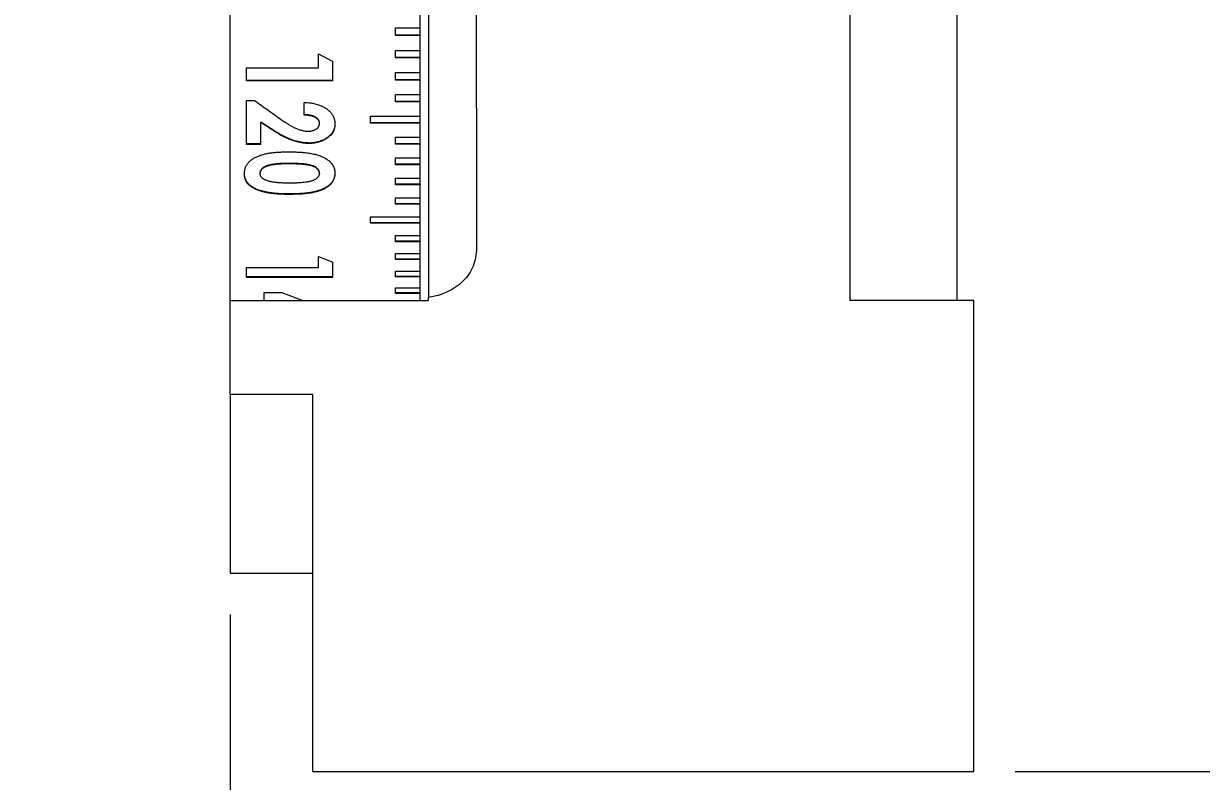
# Model space of a CAD drawing. Header units: inches. Extents: x 0.1 to 10.9, y 0 to 8.5.
# Drawn here: x 5.965 to 7.391, y 4.622 to 5.539 of the extents above; entities that cross this region are included whole.
import ezdxf

# ---------------------------------------------------------------- set-up
doc = ezdxf.new("R2010")
doc.units = ezdxf.units.IN
doc.header["$MEASUREMENT"] = 0
doc.styles.add('SLDTEXTSTYLE0', font='TXT', dxfattribs={"width": 0.75})
doc.dimstyles.new('SLDDIMSTYLE0', dxfattribs={"dimtxt": 0.083333, "dimasz": 0.125, "dimexe": 0, "dimexo": 0.0625, "dimgap": 0.020833, "dimtad": 0, "dimtih": 1, "dimtoh": 1, "dimlfac": 0.5, "dimrnd": 1e-09, "dimzin": 0, "dimdsep": 46, "dimtxsty": 'SLDTEXTSTYLE0', "dimsah": 1, "dimcen": 0.09, "dimadec": 0, "dimazin": 0, "dimtfac": 1, "dimtmove": 0, "dimatfit": 0, "dimfxl": 1, "dimfrac": 2, "dimtolj": 1, "dimtzin": 12, "dimarcsym": 0})
doc.dimstyles.new('SLDDIMSTYLE3', dxfattribs={"dimtxt": 0.083333, "dimasz": 0.125, "dimexe": 0, "dimexo": 0.0625, "dimgap": 0.020833, "dimtad": 0, "dimtih": 1, "dimtoh": 1, "dimlfac": 0.5, "dimrnd": 1e-09, "dimzin": 12, "dimdsep": 46, "dimtxsty": 'SLDTEXTSTYLE0', "dimsah": 1, "dimcen": 0.09, "dimadec": 0, "dimazin": 3, "dimtfac": 1, "dimtofl": 0, "dimtmove": 0, "dimatfit": 3, "dimfxl": 1, "dimfrac": 2, "dimtolj": 1, "dimtzin": 12, "dimarcsym": 0})
doc.dimstyles.new('SLDDIMSTYLE5', dxfattribs={"dimtxt": 0.083333, "dimasz": 0.125, "dimexe": 0, "dimexo": 0.0625, "dimgap": 0.020833, "dimtad": 0, "dimtih": 1, "dimtoh": 1, "dimlfac": 0.5, "dimrnd": 1e-09, "dimdsep": 46, "dimtxsty": 'SLDTEXTSTYLE0', "dimsah": 1, "dimcen": 0.09, "dimadec": 0, "dimazin": 2, "dimtfac": 1, "dimtmove": 0, "dimatfit": 0, "dimfxl": 1, "dimfrac": 2, "dimtolj": 1, "dimtzin": 12, "dimarcsym": 0})

# ---------------------------------------------------------------- blocks, each defined once
blk = doc.blocks.new('_D_7')
at = {"color": 8, "linetype": 'Continuous', "lineweight": 18}
for p, q in [((6.3152, 4.5838), (6.3152, 4.1701)), ((7.1152, 4.5838), (7.1152, 4.1701)), ((6.3152, 4.2401), (6.0652, 4.2401)), ((6.5034, 4.2401), (6.478, 4.2401)), ((6.478, 4.2401), (6.478, 4.1077)), ((6.9271, 4.2401), (6.9525, 4.2401)), ((6.9525, 4.2401), (6.9525, 4.1077)), ((7.1152, 4.2401), (7.3652, 4.2401)), ((6.478, 4.1077), (6.5034, 4.1077)), ((6.9525, 4.1077), (6.9271, 4.1077))]:
    blk.add_line(p, q, dxfattribs=at)
for points in [[(6.3152, 4.2401), (6.1902, 4.2601), (6.1902, 4.2201)], [(7.1152, 4.2401), (7.2402, 4.2201), (7.2402, 4.2601)]]:
    blk.add_solid(points, dxfattribs=at)
at = {"color": 8, "linetype": 'Continuous', "lineweight": 18, "char_height": 0.08333, "attachment_point": 1, "style": 'SLDTEXTSTYLE0'}
for s, insert in [('0.40in', (6.5625, 4.3644)), ('10.2mm', (6.5034, 4.2151))]:
    blk.add_mtext(s, dxfattribs=dict(at, insert=insert))
blk = doc.blocks.new('_D_8')
at = {"color": 8, "linetype": 'Continuous', "lineweight": 18}
for p, q in [((6.2152, 4.8238), (6.2152, 4.2901)), ((7.1152, 4.5838), (7.1152, 3.6976)), ((6.2152, 4.1901), (6.2152, 3.6976)), ((6.2152, 3.7676), (5.9652, 3.7676)), ((6.4534, 3.7676), (6.428, 3.7676)), ((6.428, 3.7676), (6.428, 3.6352)), ((6.8771, 3.7676), (6.9025, 3.7676)), ((6.9025, 3.7676), (6.9025, 3.6352)), ((7.1152, 3.7676), (7.3652, 3.7676)), ((6.428, 3.6352), (6.4534, 3.6352)), ((6.9025, 3.6352), (6.8771, 3.6352))]:
    blk.add_line(p, q, dxfattribs=at)
for points in [[(6.2152, 3.7676), (6.0902, 3.7876), (6.0902, 3.7476)], [(7.1152, 3.7676), (7.2402, 3.7476), (7.2402, 3.7876)]]:
    blk.add_solid(points, dxfattribs=at)
at = {"color": 8, "linetype": 'Continuous', "lineweight": 18, "char_height": 0.08333, "attachment_point": 1, "style": 'SLDTEXTSTYLE0'}
for s, insert in [('0.45in', (6.5125, 3.892)), ('11.4mm', (6.4534, 3.7427))]:
    blk.add_mtext(s, dxfattribs=dict(at, insert=insert))
blk = doc.blocks.new('_D_9')
at = {"color": 8, "linetype": 'Continuous', "lineweight": 18}
for p, q in [((7.1652, 7.1838), (8.3133, 7.1838)), ((8.2433, 7.1838), (8.2433, 6.0581)), ((8.0314, 5.9088), (8.0061, 5.9088)), ((8.0061, 5.9088), (8.0061, 5.7764)), ((8.4552, 5.9088), (8.4806, 5.9088)), ((8.4806, 5.9088), (8.4806, 5.7764)), ((8.0061, 5.7764), (8.0314, 5.7764)), ((8.4806, 5.7764), (8.4552, 5.7764)), ((8.2433, 4.6338), (8.2433, 5.7595)), ((7.1652, 4.6338), (8.3133, 4.6338))]:
    blk.add_line(p, q, dxfattribs=at)
for points in [[(8.2433, 7.1838), (8.2233, 7.0588), (8.2633, 7.0588)], [(8.2433, 4.6338), (8.2633, 4.7588), (8.2233, 4.7588)]]:
    blk.add_solid(points, dxfattribs=at)
at = {"color": 8, "linetype": 'Continuous', "lineweight": 18, "char_height": 0.08333, "attachment_point": 1, "style": 'SLDTEXTSTYLE0'}
for s, insert in [('1.28in', (8.0906, 6.0331)), ('32.4mm', (8.0314, 5.8838))]:
    blk.add_mtext(s, dxfattribs=dict(at, insert=insert))
blk = doc.blocks.new('_D_11')
at = {"color": 8, "linetype": 'Continuous', "lineweight": 18}
for p, q in [((6.8652, 6.8438), (7.6047, 6.8438)), ((7.5347, 6.8438), (7.5347, 5.8881)), ((7.3228, 5.7388), (7.2974, 5.7388)), ((7.2974, 5.7388), (7.2974, 5.6064)), ((7.7465, 5.7388), (7.7719, 5.7388)), ((7.7719, 5.7388), (7.7719, 5.6064)), ((7.2974, 5.6064), (7.3228, 5.6064)), ((7.7719, 5.6064), (7.7465, 5.6064)), ((7.5347, 4.6338), (7.5347, 5.5895)), ((7.1652, 4.6338), (7.6047, 4.6338))]:
    blk.add_line(p, q, dxfattribs=at)
for points in [[(7.5347, 6.8438), (7.5147, 6.7188), (7.5547, 6.7188)], [(7.5347, 4.6338), (7.5547, 4.7588), (7.5147, 4.7588)]]:
    blk.add_solid(points, dxfattribs=at)
at = {"color": 8, "linetype": 'Continuous', "lineweight": 18, "char_height": 0.08333, "attachment_point": 1, "style": 'SLDTEXTSTYLE0'}
for s, insert in [('1.11in', (7.382, 5.8631)), ('28.1mm', (7.3228, 5.7138))]:
    blk.add_mtext(s, dxfattribs=dict(at, insert=insert))

msp = doc.modelspace()

# ---------------------------------------------------------------- linework, layer by layer
at = {"color": 7, "linetype": 'Continuous', "lineweight": 18}
for p, q in [((6.2152, 5.2038), (6.2152, 6.6938)), ((6.9652, 6.2854), (6.9652, 5.4798)), ((7.0952, 5.2038), (7.0952, 5.8438)), ((6.4452, 5.5337), (6.4452, 5.552)), ((6.4152, 5.5337), (6.4452, 5.5337)), ((6.4152, 5.5244), (6.4152, 5.5337)), ((6.4452, 5.5248), (6.4452, 5.5337)), ((6.4452, 5.5248), (6.4152, 5.5248)), ((6.4452, 5.5244), (6.4152, 5.5244)), ((6.4452, 5.5248), (6.4452, 5.5244)), ((6.4452, 5.5063), (6.4452, 5.5244)), ((6.4152, 5.5063), (6.4452, 5.5063)), ((6.4152, 5.4972), (6.4152, 5.5063)), ((6.4452, 5.4976), (6.4452, 5.5063)), ((6.322, 5.5022), (6.3394, 5.493)), ((6.322, 5.4852), (6.322, 5.5022)), ((6.3394, 5.4695), (6.3394, 5.493)), ((6.4452, 5.4976), (6.4152, 5.4976)), ((6.4452, 5.4972), (6.4152, 5.4972)), ((6.4452, 5.4972), (6.4452, 5.4976)), ((6.4452, 5.4794), (6.4452, 5.4972)), ((6.2352, 5.4852), (6.322, 5.4852)), ((6.2352, 5.4695), (6.2352, 5.4852)), ((6.4152, 5.4794), (6.4452, 5.4794)), ((6.4152, 5.4704), (6.4152, 5.4794)), ((6.4452, 5.4708), (6.4452, 5.4794)), ((6.9652, 5.4798), (6.9652, 5.2038)), ((6.3394, 5.4699), (6.2352, 5.4699)), ((6.3394, 5.4695), (6.2352, 5.4695)), ((6.4452, 5.4708), (6.4152, 5.4708)), ((6.4452, 5.4704), (6.4152, 5.4704)), ((6.4452, 5.4708), (6.4452, 5.4704)), ((6.4452, 5.4528), (6.4452, 5.4704)), ((6.2352, 5.4457), (6.2447, 5.4457)), ((6.2352, 5.3925), (6.2352, 5.4457)), ((6.4152, 5.4528), (6.4452, 5.4528)), ((6.4152, 5.444), (6.4152, 5.4528)), ((6.4452, 5.4445), (6.4452, 5.4528)), ((6.3047, 5.4281), (6.3047, 5.4434)), ((6.4452, 5.4445), (6.4152, 5.4445)), ((6.4452, 5.444), (6.4152, 5.444)), ((6.4452, 5.444), (6.4452, 5.4445)), ((6.4452, 5.4268), (6.4452, 5.444)), ((6.2651, 5.4114), (6.2526, 5.4196)), ((6.2526, 5.4191), (6.2526, 5.4196)), ((6.2526, 5.3925), (6.2526, 5.4191)), ((6.2651, 5.4109), (6.2526, 5.4191)), ((6.3234, 5.418), (6.3234, 5.4185)), ((6.3852, 5.4268), (6.4452, 5.4268)), ((6.3852, 5.4181), (6.3852, 5.4268)), ((6.4452, 5.4186), (6.3852, 5.4186)), ((6.4452, 5.4181), (6.3852, 5.4181)), ((6.4452, 5.4186), (6.4452, 5.4268)), ((6.4452, 5.4181), (6.4452, 5.4186)), ((6.4452, 5.4013), (6.4452, 5.4181)), ((6.2651, 5.4109), (6.2651, 5.4114)), ((6.2526, 5.3931), (6.2352, 5.3931)), ((6.2526, 5.3925), (6.2352, 5.3925)), ((6.3108, 5.3937), (6.3108, 5.3942)), ((6.4152, 5.4013), (6.4452, 5.4013)), ((6.4152, 5.3928), (6.4152, 5.4013)), ((6.4452, 5.3933), (6.4152, 5.3933)), ((6.4452, 5.3928), (6.4152, 5.3928)), ((6.4452, 5.3933), (6.4452, 5.4013)), ((6.4452, 5.3933), (6.4452, 5.3928)), ((6.4452, 5.3763), (6.4452, 5.3928)), ((6.4152, 5.3763), (6.4452, 5.3763)), ((6.4152, 5.3679), (6.4152, 5.3763)), ((6.4452, 5.3685), (6.4452, 5.3763)), ((6.2861, 5.3696), (6.2861, 5.369)), ((6.4452, 5.3685), (6.4152, 5.3685)), ((6.4452, 5.3679), (6.4152, 5.3679)), ((6.4452, 5.3679), (6.4452, 5.3685)), ((6.4452, 5.3518), (6.4452, 5.3679)), ((6.2513, 5.3579), (6.2513, 5.3573)), ((6.3234, 5.3579), (6.3234, 5.3573)), ((6.4152, 5.3518), (6.4452, 5.3518)), ((6.4152, 5.3437), (6.4152, 5.3518)), ((6.4452, 5.3443), (6.4452, 5.3518)), ((6.2873, 5.332), (6.2873, 5.3326)), ((6.4452, 5.3443), (6.4152, 5.3443)), ((6.4452, 5.3437), (6.4152, 5.3437)), ((6.4452, 5.3443), (6.4452, 5.3437)), ((6.4452, 5.328), (6.4452, 5.3437)), ((6.4152, 5.328), (6.4452, 5.328)), ((6.4152, 5.3201), (6.4152, 5.328)), ((6.4452, 5.3207), (6.4152, 5.3207)), ((6.4452, 5.3201), (6.4152, 5.3201)), ((6.4452, 5.3207), (6.4452, 5.328)), ((6.4452, 5.3201), (6.4452, 5.3207)), ((6.4452, 5.3048), (6.4452, 5.3201)), ((6.3852, 5.3048), (6.4452, 5.3048)), ((6.3852, 5.2971), (6.3852, 5.3048)), ((6.4452, 5.2977), (6.4452, 5.3048)), ((6.4452, 5.2977), (6.3852, 5.2977)), ((6.4452, 5.2971), (6.3852, 5.2971)), ((6.4452, 5.2971), (6.4452, 5.2977)), ((6.4452, 5.2822), (6.4452, 5.2971)), ((6.4152, 5.2822), (6.4452, 5.2822)), ((6.4152, 5.2748), (6.4152, 5.2822)), ((6.4452, 5.2754), (6.4152, 5.2754)), ((6.4452, 5.2748), (6.4152, 5.2748)), ((6.4452, 5.2754), (6.4452, 5.2822)), ((6.4452, 5.2754), (6.4452, 5.2748)), ((6.4452, 5.2604), (6.4452, 5.2748)), ((6.2152, 5.2664), (6.2152, 5.2664)), ((6.4152, 5.2604), (6.4452, 5.2604)), ((6.4152, 5.2531), (6.4152, 5.2604)), ((6.4452, 5.2538), (6.4452, 5.2604)), ((6.2152, 5.2574), (6.2152, 5.2574)), ((6.322, 5.2571), (6.3394, 5.2499)), ((6.322, 5.2437), (6.322, 5.2571)), ((6.3394, 5.2315), (6.3394, 5.2499)), ((6.4452, 5.2538), (6.4152, 5.2538)), ((6.4452, 5.2531), (6.4152, 5.2531)), ((6.4452, 5.2531), (6.4452, 5.2538)), ((6.4452, 5.2392), (6.4452, 5.2531)), ((6.2152, 5.2448), (6.2152, 5.2448)), ((6.2152, 5.2377), (6.2152, 5.2377)), ((6.2352, 5.2437), (6.322, 5.2437)), ((6.2352, 5.2315), (6.2352, 5.2437)), ((6.3394, 5.2323), (6.2352, 5.2323)), ((6.4152, 5.2392), (6.4452, 5.2392)), ((6.4152, 5.2322), (6.4152, 5.2392)), ((6.4452, 5.2329), (6.4152, 5.2329)), ((6.4452, 5.2322), (6.4152, 5.2322)), ((6.4452, 5.2329), (6.4452, 5.2392)), ((6.4452, 5.2329), (6.4452, 5.2322)), ((6.4452, 5.2188), (6.4452, 5.2322)), ((6.3394, 5.2315), (6.2352, 5.2315)), ((6.4152, 5.2188), (6.4452, 5.2188)), ((6.4152, 5.212), (6.4152, 5.2188)), ((6.4452, 5.2128), (6.4452, 5.2188)), ((6.2152, 5.2061), (6.2152, 5.2061)), ((6.2152, 5.0899), (6.2152, 5.2038)), ((6.2152, 5.2038), (6.4552, 5.2038)), ((6.2566, 5.2133), (6.2779, 5.2133)), ((6.2566, 5.2038), (6.2566, 5.2133)), ((6.2779, 5.2133), (6.3031, 5.2038)), ((6.4452, 5.2128), (6.4152, 5.2128)), ((6.4452, 5.212), (6.4152, 5.212)), ((6.4452, 5.212), (6.4452, 5.2128)), ((6.4452, 5.2038), (6.4452, 5.212)), ((6.4552, 5.2038), (6.4552, 5.2073)), ((7.1152, 5.2038), (6.9652, 5.2038)), ((7.1152, 4.6338), (7.1152, 5.2038)), ((6.2152, 5.1848), (6.2152, 5.1848)), ((6.3152, 5.0899), (6.2152, 5.0899)), ((6.2152, 5.0899), (6.2152, 4.8738)), ((6.3152, 4.6338), (6.3152, 5.0899)), ((6.2152, 4.8738), (6.3152, 4.8738)), ((6.3152, 4.6338), (7.1152, 4.6338))]:
    msp.add_line(p, q, dxfattribs=at)
for points, knots in [([(6.4552, 6.1923), (6.4552, 6.1753), (6.4552, 6.1582), (6.4552, 6.1235), (6.4552, 6.1059), (6.4552, 6.0526), (6.4552, 6.0164), (6.4552, 5.9608), (6.4552, 5.9421), (6.4552, 5.9047), (6.4552, 5.886), (6.4552, 5.8301), (6.4552, 5.793), (6.4552, 5.7374), (6.4552, 5.719), (6.4552, 5.6821), (6.4552, 5.6636), (6.4552, 5.6272), (6.4552, 5.6092), (6.4552, 5.5738), (6.4552, 5.5563), (6.4552, 5.522), (6.4552, 5.5051), (6.4552, 5.4712), (6.4552, 5.4204), (6.4552, 5.3695), (6.4552, 5.3356)], [0, 0, 0, 0, 0.0625, 0.0625, 0.125, 0.125, 0.25, 0.25, 0.3125, 0.3125, 0.375, 0.375, 0.5, 0.5, 0.5625, 0.5625, 0.625, 0.625, 0.6875, 0.6875, 0.75, 0.75, 0.8125, 0.8125, 0.875, 1, 1, 1, 1]), ([(6.5131, 6.1944), (6.5133, 6.1803), (6.5132, 6.166), (6.5131, 6.1373), (6.5132, 6.1228), (6.5133, 6.0791), (6.5133, 6.0495), (6.5133, 5.9895), (6.5132, 5.9589), (6.5131, 5.8976), (6.5131, 5.867), (6.5131, 5.7755), (6.5133, 5.7148), (6.5133, 5.6243), (6.5132, 5.5947), (6.5131, 5.5365), (6.5132, 5.5079), (6.5131, 5.4798)], [0, 0, 0, 0, 0.0625, 0.0625, 0.125, 0.125, 0.25, 0.25, 0.375, 0.375, 0.5, 0.5, 0.75, 0.75, 0.875, 0.875, 1, 1, 1, 1]), ([(6.5131, 5.4798), (6.513, 5.462), (6.5132, 5.4443), (6.5134, 5.4087), (6.5136, 5.3555), (6.5134, 5.3022), (6.5133, 5.2667)], [0, 0, 0, 0, 0.25, 0.25, 0.5, 1, 1, 1, 1]), ([(6.3047, 5.4434), (6.3057, 5.4433), (6.3076, 5.4432), (6.3103, 5.443), (6.3129, 5.4427), (6.3154, 5.4423), (6.318, 5.4417), (6.3206, 5.441), (6.3232, 5.4402), (6.3256, 5.4392), (6.3279, 5.4381), (6.3303, 5.4368), (6.3328, 5.4351), (6.335, 5.4332), (6.3367, 5.4315), (6.3379, 5.43), (6.339, 5.4283), (6.34, 5.4266), (6.3408, 5.4248), (6.3413, 5.4231), (6.3417, 5.4215), (6.3419, 5.4201), (6.342, 5.4187), (6.3421, 5.4177), (6.3421, 5.4172)], [0, 0, 0, 0, 0.056727, 0.106199, 0.153268, 0.202289, 0.250018, 0.303116, 0.354433, 0.404191, 0.452633, 0.500023, 0.565699, 0.628683, 0.669597, 0.70995, 0.750019, 0.791927, 0.833477, 0.87499, 0.907281, 0.937495, 0.963538, 1, 1, 1, 1]), ([(6.2775, 5.4224), (6.2783, 5.4218), (6.2797, 5.4208), (6.2817, 5.4195), (6.2834, 5.4183), (6.2851, 5.4172), (6.2869, 5.4161), (6.2888, 5.415), (6.2906, 5.414), (6.2924, 5.4131), (6.2944, 5.4121), (6.2964, 5.4113), (6.2985, 5.4105), (6.3006, 5.4098), (6.3028, 5.4093), (6.3049, 5.4088), (6.3071, 5.4086), (6.3087, 5.4085), (6.3095, 5.4085)], [0, 0, 0, 0, 0.0789196, 0.1485387, 0.2088638, 0.2599054, 0.3254455, 0.3872952, 0.4454925, 0.5000832, 0.5647074, 0.6278051, 0.6895274, 0.7500359, 0.8149346, 0.87503, 0.9294274, 1, 1, 1, 1]), ([(6.3234, 5.4185), (6.3233, 5.4189), (6.3233, 5.4198), (6.3229, 5.4211), (6.3223, 5.4223), (6.3214, 5.4233), (6.3204, 5.4243), (6.3193, 5.425), (6.3184, 5.4256), (6.3175, 5.4261), (6.3166, 5.4265), (6.3157, 5.4268), (6.3147, 5.4271), (6.3138, 5.4274), (6.3128, 5.4277), (6.3118, 5.4279), (6.3106, 5.4281), (6.309, 5.4283), (6.307, 5.4285), (6.3055, 5.4286), (6.3047, 5.4286)], [0, 0, 0, 0, 0.067462, 0.126818, 0.185633, 0.248001, 0.310327, 0.370428, 0.41201, 0.455021, 0.49963, 0.538353, 0.578156, 0.619127, 0.661349, 0.704898, 0.74984, 0.81766, 0.90099, 1, 1, 1, 1]), ([(6.3234, 5.418), (6.3233, 5.4184), (6.3233, 5.4193), (6.3229, 5.4205), (6.3225, 5.4214), (6.322, 5.4221), (6.321, 5.4232), (6.3198, 5.4242), (6.3184, 5.4251), (6.3175, 5.4256), (6.3166, 5.426), (6.3157, 5.4263), (6.3148, 5.4266), (6.3138, 5.4269), (6.3128, 5.4272), (6.3118, 5.4274), (6.3106, 5.4276), (6.309, 5.4278), (6.307, 5.428), (6.3055, 5.4281), (6.3047, 5.4281)], [0, 0, 0, 0, 0.067505, 0.126922, 0.165767, 0.206042, 0.248272, 0.367336, 0.409738, 0.453817, 0.499757, 0.538438, 0.578211, 0.619167, 0.661388, 0.704948, 0.749916, 0.817662, 0.900967, 1, 1, 1, 1]), ([(6.3095, 5.4085), (6.31, 5.4085), (6.3109, 5.4085), (6.3122, 5.4086), (6.3134, 5.4088), (6.3146, 5.409), (6.316, 5.4094), (6.3175, 5.41), (6.3192, 5.4109), (6.3205, 5.4119), (6.3216, 5.413), (6.3221, 5.4137), (6.3225, 5.4143), (6.3227, 5.4148), (6.3229, 5.4153), (6.3231, 5.416), (6.3233, 5.4168), (6.3233, 5.4176), (6.3234, 5.418)], [0, 0, 0, 0, 0.073929, 0.140114, 0.198716, 0.249966, 0.336464, 0.419419, 0.49998, 0.629566, 0.690492, 0.749871, 0.781842, 0.813245, 0.844232, 0.874965, 0.927107, 1, 1, 1, 1]), ([(6.3421, 5.4174), (6.342, 5.4171), (6.342, 5.4164), (6.3419, 5.4154), (6.3418, 5.4144), (6.3417, 5.4135), (6.3414, 5.4121), (6.3408, 5.4103), (6.3397, 5.408), (6.3383, 5.4059), (6.3368, 5.4041), (6.3353, 5.4027), (6.3339, 5.4015), (6.3319, 5.4001), (6.3293, 5.3985), (6.3259, 5.397), (6.323, 5.396), (6.3206, 5.3954), (6.319, 5.395), (6.3174, 5.3947), (6.3159, 5.3945), (6.3144, 5.3943), (6.3127, 5.3942), (6.3115, 5.3942), (6.3108, 5.3942)], [0, 0, 0, 0, 0.024933, 0.052644, 0.077728, 0.100212, 0.120138, 0.18395, 0.245717, 0.306939, 0.368651, 0.410514, 0.453234, 0.497044, 0.57861, 0.661532, 0.746865, 0.784432, 0.821585, 0.85749, 0.892221, 0.920914, 0.956826, 1, 1, 1, 1]), ([(6.3421, 5.4172), (6.3421, 5.4168), (6.342, 5.416), (6.3419, 5.4149), (6.3418, 5.4139), (6.3417, 5.413), (6.3414, 5.4116), (6.3408, 5.4098), (6.3397, 5.4075), (6.3383, 5.4053), (6.3368, 5.4036), (6.3353, 5.4021), (6.3339, 5.401), (6.3319, 5.3996), (6.3293, 5.398), (6.3259, 5.3965), (6.323, 5.3955), (6.3206, 5.3949), (6.319, 5.3945), (6.3174, 5.3942), (6.3159, 5.394), (6.3144, 5.3938), (6.3127, 5.3937), (6.3115, 5.3937), (6.3108, 5.3937)], [0, 0, 0, 0, 0.030209, 0.057785, 0.082749, 0.105129, 0.124966, 0.188445, 0.249933, 0.310828, 0.372215, 0.41386, 0.45636, 0.499946, 0.58096, 0.663336, 0.748123, 0.785454, 0.822303, 0.857756, 0.891888, 0.920932, 0.956955, 1, 1, 1, 1]), ([(6.3108, 5.3942), (6.31, 5.3942), (6.3084, 5.3943), (6.3063, 5.3944), (6.3044, 5.3946), (6.3025, 5.3949), (6.3004, 5.3952), (6.2982, 5.3957), (6.2958, 5.3963), (6.2934, 5.3969), (6.2911, 5.3977), (6.2887, 5.3985), (6.2861, 5.3996), (6.2833, 5.4008), (6.2802, 5.4023), (6.2771, 5.404), (6.2742, 5.4056), (6.2713, 5.4074), (6.2683, 5.4093), (6.2662, 5.4106), (6.2651, 5.4114)], [0, 0, 0, 0, 0.049589, 0.091243, 0.125009, 0.164501, 0.206156, 0.250032, 0.299321, 0.348889, 0.398815, 0.449179, 0.500056, 0.566288, 0.636624, 0.711169, 0.779304, 0.844255, 0.917813, 1, 1, 1, 1]), ([(6.3108, 5.3937), (6.31, 5.3937), (6.3084, 5.3937), (6.3063, 5.3939), (6.3044, 5.394), (6.3025, 5.3943), (6.3004, 5.3947), (6.2982, 5.3952), (6.2958, 5.3957), (6.2934, 5.3964), (6.2911, 5.3972), (6.2887, 5.398), (6.2861, 5.399), (6.2833, 5.4003), (6.2802, 5.4018), (6.2771, 5.4034), (6.2742, 5.4051), (6.2713, 5.4069), (6.2683, 5.4088), (6.2662, 5.4101), (6.2651, 5.4109)], [0, 0, 0, 0, 0.0495563, 0.0912009, 0.124982, 0.1644289, 0.206076, 0.2499844, 0.2992492, 0.3488029, 0.3987256, 0.4490957, 0.4999895, 0.566196, 0.6365315, 0.7111009, 0.779251, 0.8442015, 0.9177775, 1, 1, 1, 1]), ([(6.2326, 5.3573), (6.2326, 5.3578), (6.2326, 5.3588), (6.2327, 5.3603), (6.233, 5.3616), (6.2333, 5.363), (6.2337, 5.3644), (6.2343, 5.3658), (6.2349, 5.3671), (6.2357, 5.3684), (6.2366, 5.3696), (6.2381, 5.3714), (6.2403, 5.3734), (6.243, 5.3753), (6.2454, 5.3766), (6.2474, 5.3776), (6.2495, 5.3785), (6.2525, 5.3796), (6.2564, 5.3808), (6.2612, 5.3818), (6.266, 5.3825), (6.2708, 5.383), (6.2756, 5.3833), (6.2808, 5.3834), (6.2844, 5.3835), (6.2863, 5.3835)], [0, 0, 0, 0, 0.028897, 0.052591, 0.074811, 0.099698, 0.125015, 0.149375, 0.173921, 0.198789, 0.224112, 0.250014, 0.306592, 0.366303, 0.397755, 0.430442, 0.464484, 0.499988, 0.571905, 0.640997, 0.71119, 0.779587, 0.844888, 0.918338, 1, 1, 1, 1]), ([(6.2863, 5.3835), (6.2875, 5.3835), (6.2898, 5.3835), (6.293, 5.3834), (6.296, 5.3833), (6.2989, 5.3832), (6.3019, 5.383), (6.3048, 5.3827), (6.3077, 5.3824), (6.3107, 5.382), (6.3137, 5.3815), (6.3166, 5.3809), (6.3192, 5.3803), (6.3215, 5.3796), (6.3236, 5.379), (6.3257, 5.3781), (6.3271, 5.3775), (6.3279, 5.3771)], [0, 0, 0, 0, 0.084399, 0.160087, 0.227076, 0.293996, 0.365331, 0.43399, 0.500017, 0.57528, 0.646397, 0.713466, 0.78209, 0.837469, 0.886351, 0.93643, 1, 1, 1, 1]), ([(6.3279, 5.3771), (6.3284, 5.3769), (6.3293, 5.3764), (6.3306, 5.3756), (6.3318, 5.3749), (6.3328, 5.3743), (6.334, 5.3733), (6.3355, 5.3722), (6.337, 5.3706), (6.3386, 5.3687), (6.3401, 5.3664), (6.341, 5.3643), (6.3414, 5.3628), (6.3416, 5.3621), (6.3417, 5.3614), (6.3419, 5.3605), (6.342, 5.3592), (6.342, 5.3582), (6.3421, 5.3577)], [0, 0, 0, 0, 0.059088, 0.113581, 0.163524, 0.208977, 0.250015, 0.335612, 0.418721, 0.500025, 0.625799, 0.749891, 0.781355, 0.812658, 0.843842, 0.87495, 0.926989, 1, 1, 1, 1]), ([(6.2861, 5.3696), (6.285, 5.3696), (6.2828, 5.3695), (6.2797, 5.3695), (6.2768, 5.3693), (6.2739, 5.3692), (6.271, 5.3689), (6.2682, 5.3686), (6.266, 5.3683), (6.2642, 5.3679), (6.2629, 5.3676), (6.2616, 5.3673), (6.26, 5.3668), (6.2582, 5.3661), (6.2565, 5.3652), (6.2554, 5.3645), (6.2547, 5.364), (6.2537, 5.3632), (6.2528, 5.3622), (6.252, 5.361), (6.2516, 5.3601), (6.2514, 5.359), (6.2513, 5.3583), (6.2513, 5.3579)], [0, 0, 0, 0, 0.082846, 0.158023, 0.225551, 0.295126, 0.368583, 0.436935, 0.500297, 0.535226, 0.568957, 0.601553, 0.633087, 0.693265, 0.750237, 0.773218, 0.795222, 0.816332, 0.87516, 0.906121, 0.935768, 0.965495, 1, 1, 1, 1]), ([(6.2861, 5.369), (6.285, 5.369), (6.2828, 5.369), (6.2797, 5.3689), (6.2768, 5.3688), (6.2739, 5.3686), (6.271, 5.3684), (6.2682, 5.368), (6.266, 5.3677), (6.2642, 5.3674), (6.2629, 5.3671), (6.2616, 5.3667), (6.26, 5.3662), (6.2582, 5.3655), (6.2565, 5.3646), (6.2554, 5.3639), (6.2547, 5.3635), (6.2537, 5.3627), (6.2528, 5.3617), (6.252, 5.3605), (6.2516, 5.3595), (6.2514, 5.3584), (6.2513, 5.3577), (6.2513, 5.3573)], [0, 0, 0, 0, 0.082825, 0.157982, 0.225492, 0.29505, 0.368488, 0.436824, 0.500172, 0.535094, 0.568819, 0.60141, 0.63294, 0.693116, 0.750092, 0.773076, 0.795086, 0.816203, 0.875059, 0.90604, 0.935711, 0.965464, 1, 1, 1, 1]), ([(6.3234, 5.3579), (6.3233, 5.3583), (6.3233, 5.3591), (6.323, 5.3602), (6.3226, 5.3612), (6.322, 5.3622), (6.3212, 5.3631), (6.32, 5.3642), (6.3184, 5.3653), (6.3165, 5.3662), (6.3147, 5.3668), (6.3126, 5.3674), (6.3103, 5.3679), (6.3084, 5.3683), (6.3068, 5.3685), (6.3056, 5.3687), (6.3043, 5.3688), (6.303, 5.3689), (6.3017, 5.369), (6.3002, 5.3691), (6.2988, 5.3692), (6.296, 5.3694), (6.2918, 5.3695), (6.288, 5.3695), (6.2861, 5.3696)], [0, 0, 0, 0, 0.035846, 0.064419, 0.093066, 0.124139, 0.155186, 0.186185, 0.249629, 0.291548, 0.337191, 0.386926, 0.441039, 0.499751, 0.525631, 0.552858, 0.58144, 0.611387, 0.642707, 0.675405, 0.709488, 0.744961, 0.865539, 1, 1, 1, 1]), ([(6.3234, 5.3573), (6.3233, 5.3578), (6.3233, 5.3585), (6.323, 5.3596), (6.3226, 5.3606), (6.322, 5.3616), (6.3212, 5.3625), (6.32, 5.3637), (6.3184, 5.3647), (6.3165, 5.3656), (6.3147, 5.3663), (6.3126, 5.3669), (6.3103, 5.3674), (6.3084, 5.3677), (6.3068, 5.368), (6.3056, 5.3681), (6.3043, 5.3682), (6.303, 5.3684), (6.3017, 5.3685), (6.3002, 5.3686), (6.2988, 5.3687), (6.296, 5.3688), (6.2918, 5.369), (6.288, 5.369), (6.2861, 5.369)], [0, 0, 0, 0, 0.035879, 0.064478, 0.093147, 0.124241, 0.155306, 0.186318, 0.249776, 0.291697, 0.337337, 0.387067, 0.44117, 0.49987, 0.525745, 0.552966, 0.581542, 0.611482, 0.642794, 0.675485, 0.70956, 0.745024, 0.865572, 1, 1, 1, 1]), ([(6.2873, 5.3326), (6.2862, 5.3326), (6.284, 5.3327), (6.2809, 5.3327), (6.278, 5.3328), (6.2752, 5.3329), (6.2726, 5.3331), (6.27, 5.3333), (6.2675, 5.3335), (6.2652, 5.3338), (6.2632, 5.3341), (6.2612, 5.3344), (6.2593, 5.3348), (6.2575, 5.3352), (6.2557, 5.3356), (6.254, 5.336), (6.2514, 5.3368), (6.2479, 5.338), (6.2445, 5.3396), (6.2422, 5.341), (6.2406, 5.3421), (6.2391, 5.3432), (6.2376, 5.3446), (6.2361, 5.3463), (6.2347, 5.3484), (6.2338, 5.3505), (6.2332, 5.3524), (6.2328, 5.3541), (6.2326, 5.3559), (6.2326, 5.357), (6.2326, 5.3576)], [0, 0, 0, 0, 0.046782, 0.091046, 0.132801, 0.172057, 0.208826, 0.243122, 0.284957, 0.314914, 0.344043, 0.372362, 0.39989, 0.426649, 0.452662, 0.477955, 0.502556, 0.573248, 0.637993, 0.668433, 0.697755, 0.726115, 0.753684, 0.795215, 0.836806, 0.879166, 0.910605, 0.941919, 0.969157, 1, 1, 1, 1]), ([(6.2873, 5.332), (6.2862, 5.332), (6.284, 5.3321), (6.2809, 5.3321), (6.278, 5.3322), (6.2752, 5.3323), (6.2726, 5.3325), (6.27, 5.3327), (6.2675, 5.3329), (6.2652, 5.3332), (6.2632, 5.3335), (6.2612, 5.3338), (6.2593, 5.3342), (6.2575, 5.3346), (6.2557, 5.335), (6.254, 5.3354), (6.2514, 5.3362), (6.2479, 5.3374), (6.2445, 5.339), (6.2422, 5.3404), (6.2406, 5.3415), (6.2391, 5.3426), (6.2376, 5.344), (6.2361, 5.3457), (6.2347, 5.3478), (6.2338, 5.3499), (6.2332, 5.3519), (6.2328, 5.3536), (6.2326, 5.3554), (6.2326, 5.3566), (6.2326, 5.3573)], [0, 0, 0, 0, 0.046538, 0.090574, 0.132117, 0.171178, 0.207768, 0.241903, 0.283523, 0.313325, 0.342305, 0.370482, 0.397874, 0.424503, 0.450392, 0.475568, 0.500056, 0.570396, 0.634832, 0.665133, 0.694325, 0.722564, 0.750021, 0.791359, 0.83278, 0.874989, 0.906277, 0.937498, 0.964616, 1, 1, 1, 1]), ([(6.2513, 5.3573), (6.2513, 5.3569), (6.2514, 5.356), (6.2517, 5.3548), (6.2524, 5.3536), (6.2532, 5.3527), (6.2541, 5.3519), (6.2548, 5.3514), (6.2556, 5.3509), (6.2565, 5.3504), (6.2574, 5.35), (6.2581, 5.3497), (6.2584, 5.3495)], [0, 0, 0, 0, 0.135658, 0.249725, 0.37002, 0.499666, 0.579699, 0.66288, 0.749831, 0.81862, 0.901953, 1, 1, 1, 1]), ([(6.2584, 5.3495), (6.2591, 5.3492), (6.2604, 5.3488), (6.2623, 5.3482), (6.2643, 5.3478), (6.2663, 5.3474), (6.2683, 5.3471), (6.2704, 5.3468), (6.2725, 5.3466), (6.2747, 5.3464), (6.2769, 5.3463), (6.2792, 5.3462), (6.2818, 5.3461), (6.2845, 5.346), (6.2863, 5.346), (6.2873, 5.346)], [0, 0, 0, 0, 0.07944, 0.141114, 0.211375, 0.283165, 0.35204, 0.424293, 0.499989, 0.569211, 0.644037, 0.724502, 0.810636, 0.902463, 1, 1, 1, 1]), ([(6.3421, 5.3579), (6.342, 5.3574), (6.342, 5.3562), (6.3417, 5.3545), (6.3414, 5.3527), (6.3408, 5.351), (6.3401, 5.3494), (6.3391, 5.3477), (6.338, 5.3462), (6.3364, 5.3443), (6.334, 5.3422), (6.3314, 5.3406), (6.3294, 5.3395), (6.3281, 5.3388), (6.3267, 5.3382), (6.3253, 5.3376), (6.3238, 5.3371), (6.322, 5.3365), (6.3199, 5.3359), (6.3174, 5.3352), (6.3147, 5.3347), (6.3119, 5.3342), (6.3089, 5.3338), (6.306, 5.3334), (6.3025, 5.3331), (6.2983, 5.3329), (6.293, 5.3327), (6.2892, 5.3327), (6.2873, 5.3326)], [0, 0, 0, 0, 0.028927, 0.061033, 0.091507, 0.120523, 0.152188, 0.183508, 0.214732, 0.246114, 0.303406, 0.363583, 0.38451, 0.405932, 0.427886, 0.450405, 0.47352, 0.497262, 0.533133, 0.570546, 0.609588, 0.650338, 0.692864, 0.737225, 0.773865, 0.841203, 0.916559, 1, 1, 1, 1]), ([(6.3421, 5.3577), (6.342, 5.357), (6.342, 5.3557), (6.3417, 5.3539), (6.3414, 5.3521), (6.3408, 5.3504), (6.3401, 5.3488), (6.3391, 5.3471), (6.338, 5.3456), (6.3364, 5.3437), (6.334, 5.3416), (6.3314, 5.34), (6.3294, 5.3389), (6.3281, 5.3382), (6.3268, 5.3376), (6.3253, 5.3371), (6.3238, 5.3365), (6.322, 5.3359), (6.3199, 5.3353), (6.3174, 5.3346), (6.3147, 5.3341), (6.3119, 5.3336), (6.3089, 5.3332), (6.306, 5.3328), (6.3025, 5.3325), (6.2983, 5.3323), (6.293, 5.3321), (6.2892, 5.3321), (6.2873, 5.332)], [0, 0, 0, 0, 0.0337404, 0.0657109, 0.0960598, 0.1249603, 0.1564759, 0.1876544, 0.2187451, 0.2499992, 0.3070058, 0.3668854, 0.3877101, 0.4090273, 0.4308735, 0.4532827, 0.4762862, 0.4999132, 0.5355779, 0.5727831, 0.6116165, 0.6521553, 0.6944675, 0.7386126, 0.7750482, 0.8420066, 0.9169689, 1, 1, 1, 1]), ([(6.2873, 5.346), (6.289, 5.346), (6.2923, 5.3461), (6.297, 5.3462), (6.3012, 5.3465), (6.3049, 5.3468), (6.3078, 5.3472), (6.3099, 5.3476), (6.3115, 5.3479), (6.313, 5.3483), (6.3144, 5.3487), (6.3157, 5.3492), (6.317, 5.3497), (6.3181, 5.3503), (6.3193, 5.351), (6.3203, 5.3517), (6.3212, 5.3525), (6.3219, 5.3533), (6.3226, 5.3542), (6.323, 5.3551), (6.3232, 5.3558), (6.3233, 5.3565), (6.3234, 5.3571), (6.3234, 5.3573)], [0, 0, 0, 0, 0.123256, 0.234784, 0.334673, 0.423046, 0.500081, 0.540709, 0.579534, 0.61664, 0.652123, 0.686094, 0.718677, 0.750014, 0.784444, 0.816569, 0.846661, 0.875049, 0.90679, 0.937528, 0.95502, 0.975803, 1, 1, 1, 1]), ([(6.4552, 5.3356), (6.4552, 5.3251), (6.4552, 5.3134), (6.4552, 5.2905), (6.4552, 5.2792), (6.4552, 5.2463), (6.4552, 5.2261), (6.4552, 5.2073)], [0, 0, 0, 0, 0.25, 0.25, 0.5, 0.5, 1, 1, 1, 1]), ([(6.5133, 5.2667), (6.5133, 5.2594), (6.512, 5.2522), (6.5065, 5.2385), (6.5023, 5.2323), (6.4862, 5.2162), (6.4709, 5.2097), (6.4552, 5.2073)], [0, 0, 0, 0, 0.25, 0.25, 0.5, 0.5, 1, 1, 1, 1])]:
    msp.add_open_spline(points, degree=3, knots=knots, dxfattribs=at)
msp.add_open_spline([(6.2447, 5.4457), (6.2502, 5.4418), (6.2611, 5.434), (6.2721, 5.4262), (6.2775, 5.4224)], degree=3, dxfattribs=at)

# ---------------------------------------------------------------- dimensions: what is measured, and where the dimension line sits
at = {"color": 8, "linetype": 'Continuous', "lineweight": 18}
for base, p1, picture, middle in [((8.2433273679, 4.6337793531), (7.1152382672, 7.1837793531), '_D_9', (8.2433273679, 5.9087793531)), ((7.5346659506, 4.6337793531), (6.8152382672, 6.8437793531), '_D_11', (7.5346659506, 5.7387793531))]:
    dim = msp.add_linear_dim(base=base, p1=p1, p2=(7.1152382672, 4.6337793531), angle=90, dimstyle='SLDDIMSTYLE3', dxfattribs=at)
    dim.commit()
    dim.dimension.update_dxf_attribs({"geometry": picture, "text_midpoint": middle, "dimtype": 160})
for base, p1, dimstyle, picture, middle in [((7.1152, 3.7676), (6.2152, 4.8738), 'SLDDIMSTYLE5', '_D_8', (6.6652, 3.7676)), ((7.1152, 4.2401), (6.3152, 4.6338), 'SLDDIMSTYLE0', '_D_7', (6.7152, 4.2401))]:
    dim = msp.add_linear_dim(base=base, p1=p1, p2=(7.1152, 4.6338), dimstyle=dimstyle, dxfattribs=at)
    dim.commit()
    dim.dimension.update_dxf_attribs({"geometry": picture, "text_midpoint": middle, "dimtype": 160})

doc.saveas('drawing.dxf')
